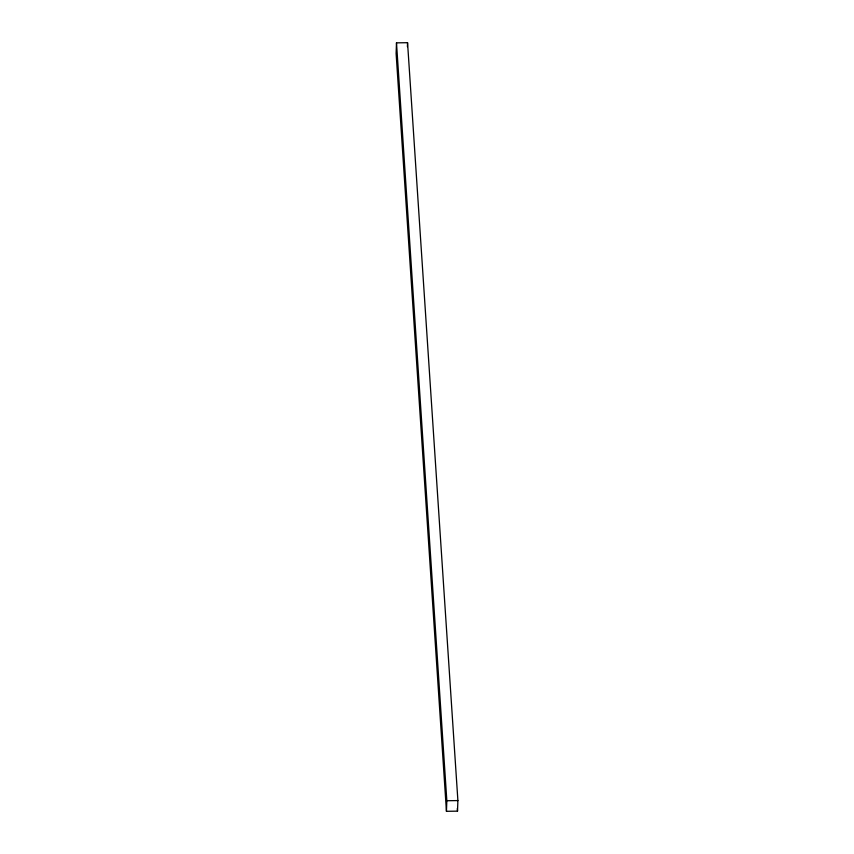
<?xml version="1.0" encoding="UTF-8"?>
<svg xmlns="http://www.w3.org/2000/svg" width="854" height="854" viewBox="0 0 854 854"><rect width="100%" height="100%" fill="white"/><g stroke="black" fill="none" stroke-linecap="round" stroke-linejoin="round"><path stroke-width="1.28" d="M396.491 42.849L396.107 53.428L446.45 811.3L457.509 811.151L457.893 800.572L407.55 42.7L396.491 42.849L446.834 800.732L446.45 811.3M407.411 46.66L407.55 42.7M446.834 800.732L457.893 800.572M457.328 808.482L457.509 811.151"/></g></svg>
